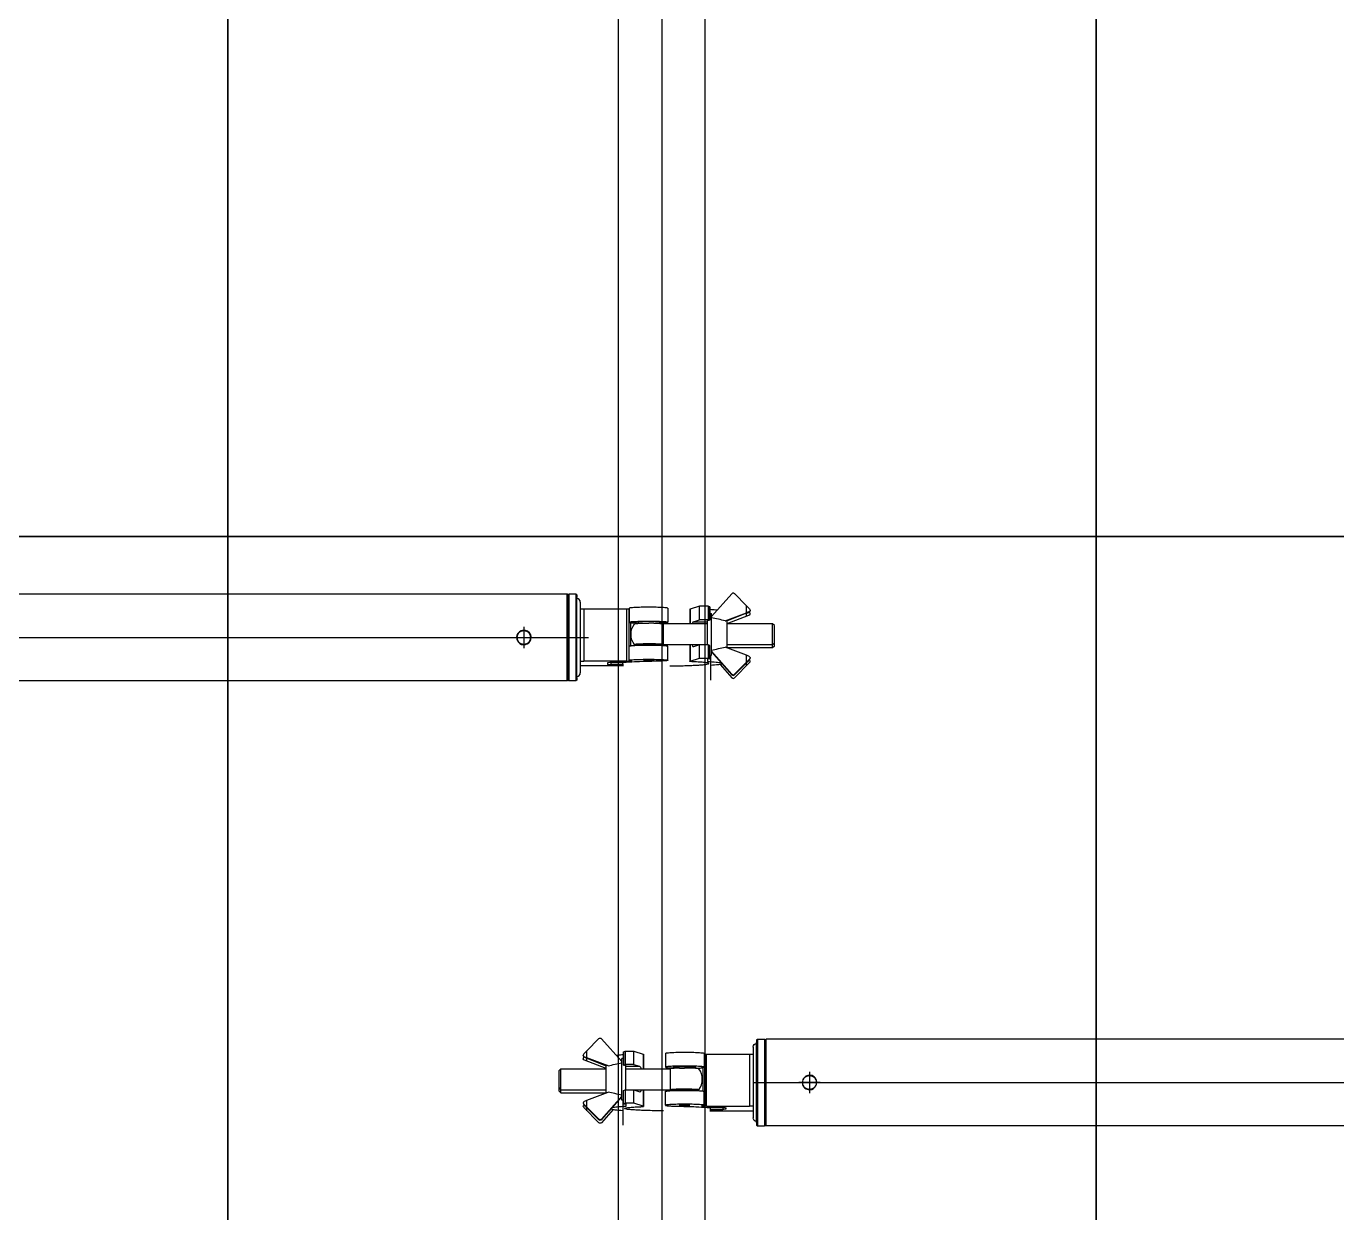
# Model space of a CAD drawing. Header units: millimetres. Extents: x -73584 to -37571, y -61249 to -50748.
# Drawn here: x -52900 to -52146, y -53250 to -52567 of the extents above; entities that cross this region are included whole.
import ezdxf

# ---------------------------------------------------------------- set-up
doc = ezdxf.new("R2010")
doc.units = ezdxf.units.MM
doc.header["$LTSCALE"] = 200
doc.linetypes.add('DOT_CENTER', pattern=[14, 12, -1, 0, -1])
doc.layers.add('1', color=7, linetype='Continuous')
doc.layers.add('DIM', color=3, linetype='Continuous')

# ---------------------------------------------------------------- blocks, each defined once
blk = doc.blocks.new('*U93')
at = {"layer": 'DIM', "color": 0}
blk.add_lwpolyline([(-250, -250), (250, -250), (250, 250), (-250, 250)], close=True, dxfattribs=at)
blk = doc.blocks.new('*U94')
at = {"layer": 'DIM', "color": 0, "linetype": 'ByBlock', "lineweight": -2, "transparency": 16777216}
for p in [(1500, 2500), (2000, 2500), (2500, 2500), (1500, 2000), (2000, 2000), (2500, 2000)]:
    blk.add_blockref('*U93', p, dxfattribs=at)
blk = doc.blocks.new('DOWEL-PIN_DIN-7_Ø5h8x12_ALUMINUM_2__25', base_point=(442.46, -45.51))
at = {"color": 7, "linetype": 'Continuous'}
for start, end in [(229.82739, 270.00001), (270, 310.17262)]:
    blk.add_arc((444.8, -41.88), 3.63, start, end, dxfattribs=at)
blk = doc.blocks.new('DOWEL-PIN_DIN-7_Ø5h8x12_ALUMINUM_4__26', base_point=(442.46, 5.31))
at = {"color": 7, "linetype": 'Continuous'}
for start, end in [(90.00001, 130.17176), (49.82824, 89.99999)]:
    blk.add_arc((444.8, 2.54), 3.63, start, end, dxfattribs=at)
blk = doc.blocks.new('DOWEL-PIN_DIN-7_Ø5h8x12_ALUMINUM__27', base_point=(-427.54, -45.51))
at = {"color": 7, "linetype": 'Continuous'}
for start, end in [(229.82825, 270), (270, 310.17175)]:
    blk.add_arc((-425.2, -41.88), 3.63, start, end, dxfattribs=at)
blk = doc.blocks.new('DOWEL-PIN_DIN-7_Ø5h8x12_ALUMINUM_3__28', base_point=(-427.54, 5.31))
at = {"color": 7, "linetype": 'Continuous'}
for start, end in [(90, 130.17176), (49.82825, 90)]:
    blk.add_arc((-425.2, 2.54), 3.63, start, end, dxfattribs=at)
blk = doc.blocks.new('23-D0473-A_TUBE-1m-Ø50xS4-LADDER_STACKING_Absen__29', base_point=(-453.2, -44.67))
at = {"color": 7, "linetype": 'Continuous'}
for p, q in [((-453.2, 5.33), (-427.7, 5.33)), ((-453.2, 5.33), (-453.2, 1.28)), ((-453.2, 1.28), (-453.2, -19.67)), ((-422.7, 5.33), (442.3, 5.33)), ((447.3, 5.33), (459.8, 5.33)), ((459.8, 5.33), (459.8, 1.95)), ((459.8, 1.95), (459.8, 1.28)), ((459.8, 1.28), (459.8, -2.37)), ((459.8, -10.37), (459.8, -11.27)), ((-453.2, -19.67), (-453.2, -40.62)), ((459.8, -28.07), (459.8, -28.97)), ((459.8, -36.97), (459.8, -40.62)), ((-453.2, -40.62), (-453.2, -44.67)), ((-453.2, -44.67), (-427.7, -44.67)), ((-422.7, -44.67), (442.3, -44.67)), ((447.3, -44.67), (459.8, -44.67)), ((459.8, -40.62), (459.8, -44.67))]:
    blk.add_line(p, q, dxfattribs=at)
for centre, start, end in [((-425.2, 30.33), 264.2893, 270), ((-425.2, 30.33), 270, 275.7107), ((444.8, 30.33), 264.2893, 270), ((444.8, 30.33), 270, 275.7107), ((-425.2, -69.67), 90, 95.7107), ((-425.2, -69.67), 84.2893, 90), ((444.81, -69.67), 90.01413, 95.72504), ((444.79, -69.67), 84.27496, 89.98586)]:
    blk.add_arc(centre, 25.12, start, end, dxfattribs=at)
blk = doc.blocks.new('23-D0472-A_BACK-LADDER_STACKING_Absen__30', base_point=(-490.2, -49.67))
at = {"color": 7, "linetype": 'Continuous'}
for p, q in [((-490.2, 9.33), (-489.2, 10.33)), ((-490.2, 9.33), (-490.2, -48.67)), ((-489.2, 10.33), (-454.2, 10.33)), ((-489.2, 10.33), (-489.2, -49.67)), ((-453.2, 9.33), (-454.2, 10.33)), ((-454.2, 10.33), (-454.2, -49.67)), ((-453.2, 9.33), (-453.2, 5.33)), ((-453.2, 5.33), (-453.2, 1.28)), ((-453.2, 1.28), (-453.2, -19.67)), ((-453.2, -19.67), (-453.2, -40.62)), ((-453.2, -40.62), (-453.2, -44.67)), ((-453.2, -44.67), (-453.2, -48.67)), ((-490.2, -48.67), (-489.2, -49.67)), ((-489.2, -49.67), (-454.2, -49.67)), ((-453.2, -48.67), (-454.2, -49.67))]:
    blk.add_line(p, q, dxfattribs=at)
at = {"layer": '1', "color": 1, "linetype": 'DOT_CENTER'}
blk.add_line((511.8, -19.67), (-492.2, -19.67), dxfattribs=at)
blk = doc.blocks.new('23-D0471-A_MALE-KINGPIN_STACKING_Absen__31', base_point=(459.8, -49.67))
at = {"color": 7, "linetype": 'Continuous'}
for p, q in [((459.8, 9.33), (460.8, 10.33)), ((459.8, 9.33), (459.8, 5.33)), ((508.8, 10.33), (460.8, 10.33)), ((460.8, 10.33), (460.8, 2.69)), ((509.8, 9.33), (508.8, 10.33)), ((508.8, 10.33), (508.8, -3.87)), ((509.8, 9.33), (509.8, -3.67)), ((459.8, 5.33), (459.8, 1.95)), ((459.8, 1.95), (459.8, 1.28)), ((459.8, 1.28), (459.8, -2.37)), ((460.8, 2.69), (460.8, -2.37)), ((509.8, -3.67), (509.8, -3.87)), ((526.71, -4.67), (557.12, -4.67)), ((568.3, -9.58), (562.12, -6.01)), ((459.8, -10.37), (459.8, -11.27)), ((460.8, -10.37), (460.8, -11.27)), ((508.8, -8.87), (508.8, -19.67)), ((509.8, -8.87), (509.8, -19.67)), ((569.8, -27.16), (569.8, -12.18)), ((508.8, -19.67), (508.8, -30.47)), ((509.8, -19.67), (509.8, -30.47)), ((459.8, -28.07), (459.8, -28.97)), ((460.8, -28.07), (460.8, -28.97)), ((568.3, -29.76), (562.12, -33.33)), ((459.8, -36.97), (459.8, -40.62)), ((460.8, -36.97), (460.8, -49.67)), ((508.8, -35.47), (508.8, -49.67)), ((509.8, -35.47), (509.8, -35.67)), ((509.8, -35.67), (509.8, -48.67)), ((526.71, -34.67), (557.12, -34.67)), ((459.8, -40.62), (459.8, -44.67)), ((459.8, -44.67), (459.8, -48.67)), ((459.8, -48.67), (460.8, -49.67)), ((508.8, -49.67), (460.8, -49.67)), ((509.8, -48.67), (508.8, -49.67))]:
    blk.add_line(p, q, dxfattribs=at)
at = {"color": 140, "linetype": 'Continuous'}
for p, q in [((557.12, -4.67), (557.12, -34.67)), ((562.12, -6.01), (562.12, -33.33)), ((510.8, -8.87), (510.8, -30.47)), ((568.3, -9.58), (568.3, -29.76))]:
    blk.add_line(p, q, dxfattribs=at)
at = {"color": 7, "linetype": 'Continuous'}
for centre, radius, start, end in [((510.8, -3.67), 1, 180, 191.53696), ((557.12, -14.67), 10, 60, 90), ((566.8, -12.18), 3, 0, 60), ((566.8, -27.16), 3, 300, 0), ((510.8, -35.67), 1, 168.46304, 180), ((557.12, -24.67), 10, 270, 300)]:
    blk.add_arc(centre, radius, start, end, dxfattribs=at)
at = {"layer": '1', "color": 1, "linetype": 'DOT_CENTER'}
blk.add_line((570.3, -19.67), (560.12, -19.67), dxfattribs=at)
blk = doc.blocks.new('PH_23_LADDER-1m-KOLOM_STACKING_Absen__32', base_point=(-490.2, -49.67))
for name, p in [('23-D0472-A_BACK-LADDER_STACKING_Absen__30', (-490.2, -49.67)), ('23-D0471-A_MALE-KINGPIN_STACKING_Absen__31', (459.8, -49.67)), ('23-D0473-A_TUBE-1m-Ø50xS4-LADDER_STACKING_Absen__29', (-453.2, -44.67)), ('DOWEL-PIN_DIN-7_Ø5h8x12_ALUMINUM_3__28', (-427.54, 5.31)), ('DOWEL-PIN_DIN-7_Ø5h8x12_ALUMINUM_4__26', (442.46, 5.31)), ('DOWEL-PIN_DIN-7_Ø5h8x12_ALUMINUM__27', (-427.54, -45.51)), ('DOWEL-PIN_DIN-7_Ø5h8x12_ALUMINUM_2__25', (442.46, -45.51))]:
    blk.add_blockref(name, p)
blk = doc.blocks.new('23-A0235-B_WELDING-ASSEMBLY_LADDER-1m_STACKING_Absen__41', base_point=(-490.2, -49.67))
blk.add_blockref('PH_23_LADDER-1m-KOLOM_STACKING_Absen__32', (-490.2, -49.67))
blk = doc.blocks.new('23-A0225-B_LADDER-1m_STACKING_Absen__66', base_point=(-490.2, -49.67))
blk.add_blockref('23-A0235-B_WELDING-ASSEMBLY_LADDER-1m_STACKING_Absen__41', (-490.2, -49.67))
blk = doc.blocks.new('DOWEL-PIN_DIN-7_Ø8h8x50_A4_STAINLESS-STEEL__26', base_point=(-38.35, -55.97))
at = {"color": 7, "linetype": 'Continuous'}
blk.add_circle((-34.35, -51.97), 4, dxfattribs=at)
at = {"layer": '1', "color": 1, "linetype": 'DOT_CENTER'}
for p, q in [((-28.35, -51.97), (-40.35, -51.97)), ((-34.35, -45.97), (-34.35, -57.97))]:
    blk.add_line(p, q, dxfattribs=at)
blk = doc.blocks.new('23-D0285-B_SCREW-BASE-BAR_CLAMP_Absen-M2_9_2__27', base_point=(-64.85, -60.47))
at = {"color": 7, "linetype": 'Continuous'}
for p, q in [((-64.85, -59.97), (-64.85, -43.97)), ((-64.35, -43.47), (-64.35, -60.47))]:
    blk.add_line(p, q, dxfattribs=at)
blk = doc.blocks.new('220830')
at = {"color": 7, "linetype": 'Continuous'}
for p, q in [((-42130.36, -52941.35), (-42130.36, -52896.52)), ((-42128.36, -52898.55), (-42128.36, -52939.35)), ((-42041.07, -52893.73), (-42052.77, -52906.9)), ((-42032.7, -52900.63), (-42039.61, -52893.69)), ((-42101.63, -52902.63), (-42126.36, -52902.63)), ((-42126.36, -52902.63), (-42126.36, -52932.59)), ((-42101.63, -52932.59), (-42101.63, -52902.63)), ((-42100.18, -52902.6), (-42100.36, -52902.61)), ((-42100.36, -52902.61), (-42100.36, -52932.57)), ((-42100.18, -52902.11), (-42100.18, -52910.09)), ((-42077.86, -52902.11), (-42077.86, -52910.09)), ((-42065.22, -52902.73), (-42065.22, -52911.08)), ((-42059.66, -52900.98), (-42065.15, -52902.69)), ((-42065.15, -52902.69), (-42065.15, -52911.08)), ((-42059.66, -52908.72), (-42059.66, -52900.98)), ((-42053.78, -52901.26), (-42054.69, -52900.98)), ((-42054.69, -52900.98), (-42054.69, -52908.72)), ((-42053.77, -52901.27), (-42053.78, -52901.26)), ((-42053.78, -52909), (-42053.78, -52901.26)), ((-42053.77, -52901.27), (-42053.77, -52909.01)), ((-42053.77, -52905.06), (-42052.77, -52905.06)), ((-42052.77, -52929.06), (-42052.77, -52905.06)), ((-42044.91, -52909.35), (-42032.7, -52904.68)), ((-42032.7, -52905), (-42043.77, -52909.26)), ((-42043.77, -52910.92), (-42031.21, -52906.1)), ((-42032.7, -52904.68), (-42032.7, -52900.63)), ((-42032.7, -52906.67), (-42032.7, -52905)), ((-42031.21, -52904.41), (-42031.21, -52904.13)), ((-42030.86, -52904.46), (-42031.02, -52904.3)), ((-42130.36, -52926.94), (-42130.36, -52910.94)), ((-42099.73, -52910.25), (-42099.73, -52910.57)), ((-42099.4, -52910.56), (-42099.4, -52923.86)), ((-42095.11, -52910.09), (-42095.11, -52910.79)), ((-42082.61, -52910.09), (-42082.61, -52911.08)), ((-42055.17, -52911.08), (-42080.55, -52911.08)), ((-42080.55, -52911.08), (-42080.55, -52923.08)), ((-42063.22, -52909.82), (-42059.66, -52908.72)), ((-42063.22, -52909.82), (-42055.17, -52909.82)), ((-42055.17, -52923.14), (-42055.17, -52909.06)), ((-42054.69, -52908.72), (-42053.78, -52909)), ((-42054.67, -52909.03), (-42054.27, -52909.03)), ((-42053.78, -52909), (-42053.77, -52909.01)), ((-42043.77, -52909.08), (-42043.79, -52909.07)), ((-42043.77, -52924.89), (-42043.77, -52909.08)), ((-42017.61, -52911.08), (-42043.77, -52911.08)), ((-42016.61, -52912.08), (-42017.61, -52911.08)), ((-42017.61, -52924.92), (-42017.61, -52911.08)), ((-42016.61, -52923.92), (-42016.61, -52912.08)), ((-42100.18, -52932.06), (-42100.18, -52924.07)), ((-42095.16, -52923.36), (-42095.14, -52923.36)), ((-42095.11, -52923.57), (-42095.11, -52923.07)), ((-42088.86, -52923.48), (-42089.01, -52923.48)), ((-42082.61, -52923.59), (-42082.61, -52923.07)), ((-42082.59, -52923.36), (-42082.57, -52923.36)), ((-42059.66, -52923.08), (-42080.55, -52923.08)), ((-42077.86, -52932.06), (-42077.86, -52924.07)), ((-42065.22, -52923.08), (-42065.22, -52932.69)), ((-42065.15, -52923.08), (-42065.15, -52932.65)), ((-42063.22, -52924.3), (-42063.28, -52924.31)), ((-42059.66, -52923.2), (-42063.22, -52924.3)), ((-42059.66, -52930.93), (-42059.66, -52923.2)), ((-42053.78, -52923.48), (-42054.69, -52923.2)), ((-42054.69, -52923.2), (-42054.69, -52930.93)), ((-42053.77, -52923.49), (-42053.78, -52923.48)), ((-42053.78, -52931.22), (-42053.78, -52923.48)), ((-42053.77, -52931.23), (-42053.77, -52923.49)), ((-42053.77, -52929.06), (-42052.77, -52929.06)), ((-42053.41, -52929.06), (-42053.41, -52943.47)), ((-42052.77, -52926.87), (-42041.07, -52940.07)), ((-42041.07, -52940.42), (-42052.77, -52927.25)), ((-42032.7, -52929.15), (-42044.91, -52924.45)), ((-42017.61, -52923.08), (-42043.77, -52923.08)), ((-42017.61, -52924.92), (-42043.69, -52924.92)), ((-42032.7, -52933.2), (-42032.7, -52929.15)), ((-42016.61, -52922.08), (-42017.61, -52923.08)), ((-42016.61, -52923.92), (-42017.61, -52924.92)), ((-42101.63, -52932.59), (-42126.36, -52932.59)), ((-42103.41, -52935.27), (-42126.36, -52935.27)), ((-42112.66, -52933.48), (-42112.66, -52934.38)), ((-42103.79, -52933.42), (-42110.86, -52933.42)), ((-42110.86, -52933.42), (-42110.86, -52934.44)), ((-42103.79, -52934.44), (-42110.86, -52934.44)), ((-42103.79, -52934.44), (-42103.79, -52933.42)), ((-42099.73, -52932.22), (-42099.73, -52932.54)), ((-42065.15, -52932.65), (-42059.66, -52930.93)), ((-42055.17, -52931.28), (-42055.17, -52932.73)), ((-42054.69, -52930.93), (-42053.78, -52931.22)), ((-42054.27, -52931.25), (-42054.67, -52931.25)), ((-42053.78, -52931.22), (-42053.77, -52931.23)), ((-42047.87, -52934.46), (-42041.07, -52942.12)), ((-42039.61, -52940.12), (-42032.7, -52933.2)), ((-42039.61, -52942.17), (-42030.86, -52933.38)), ((-42032.7, -52933.52), (-42039.61, -52940.46)), ((-42032.7, -52935.23), (-42032.7, -52933.52)), ((-42030.86, -52931.64), (-42030.86, -52931.39)), ((-42053.42, -52943.49), (-42053.41, -52943.47)), ((-42041.07, -52940.42), (-42041.07, -52940.07)), ((-42039.61, -52940.12), (-42039.61, -52940.46))]:
    blk.add_line(p, q, dxfattribs=at)
for centre, radius, start, end in [((-42130.36, -52898.52), 2, 0, 90), ((-42130.36, -52898.55), 2, 360, 90), ((-42040.32, -52894.4), 1, 44.88191, 138.29412), ((-42031.57, -52905.16), 1, 291, 44.89564), ((-42093.99, -53043.95), 133.51, 92.32351, 92.46449), ((-42088.81, -53054.97), 144.33, 88.89834, 90.02243), ((-42566.02, -55151.56), 2301.97, 76.91638, 77.11718), ((-42559.46, -50684.58), 2298.22, 282.73661, 282.93763), ((-42103.79, -52971.09), 36.65, 89.40499, 90.00183), ((-42087.47, -53224.08), 291.8, 92.40899, 92.53242), ((-42031.57, -52932.68), 1, 315.10436, 58.13171), ((-42130.36, -52939.35), 2, 270, 360), ((-42040.32, -52939.41), 1, 221.55947, 314.95883), ((-42040.32, -52939.75), 1, 221.70612, 315.11864), ((-42040.32, -52941.46), 1, 221.5632, 315.10354)]:
    blk.add_arc(centre, radius, start, end, dxfattribs=at)
for centre, major_axis, ratio, start_param, end_param in [((-42032.77, -52900.71), (-3, 3.01), 0.026738, -2.236429, -1.568916), ((-42032.77, -52904.87), (3, 1.15), 0.046746, 1.003924, 1.527887), ((-42032.77, -52904.87), (3, 1.15), 0.046746, -1.56381, -1.039847), ((-42063.22, -52917.06), (0.07, 7.25), 0.171979, 0.055295, 0.598513), ((-42063.22, -52917.06), (0.07, 7.25), 0.171979, -3.731382, -3.139956), ((-42032.77, -52929.28), (3, -1.15), 0.046746, 1.039847, 1.56381), ((-42032.77, -52933.44), (3, 3.01), 0.026738, 0.851507, 1.51902), ((-42032.77, -52933.44), (3, 3.01), 0.026738, -1.572677, -0.905164)]:
    blk.add_ellipse(centre, major_axis=major_axis, ratio=ratio, start_param=start_param, end_param=end_param, dxfattribs=at)
for points, knots in [([(-42126.36, -52902.63), (-42126.62, -52902.63), (-42127.07, -52902.65), (-42127.74, -52902.64), (-42128.06, -52902.72), (-42128.36, -52902.69), (-42128.36, -52902.74)], [0, 0, 0, 0, 0.381364, 0.704729, 0.92143, 1, 1, 1, 1]), ([(-42100.36, -52902.61), (-42100.46, -52902.61), (-42100.88, -52902.63), (-42101.3, -52902.63), (-42101.63, -52902.63)], [0, 0, 0, 0, 0.222897, 1, 1, 1, 1]), ([(-42077.86, -52902.11), (-42077.86, -52902.02), (-42078.28, -52901.96), (-42078.8, -52901.85), (-42079.88, -52901.76), (-42081.22, -52901.67), (-42082.9, -52901.6), (-42085.53, -52901.53), (-42089.02, -52901.49), (-42092.51, -52901.53), (-42095.14, -52901.6), (-42096.81, -52901.67), (-42098.16, -52901.76), (-42099.24, -52901.85), (-42099.76, -52901.96), (-42100.18, -52902.02), (-42100.18, -52902.11)], [0, 0, 0, 0, 0.01089, 0.039655, 0.085883, 0.147916, 0.223417, 0.309508, 0.499999, 0.690489, 0.776579, 0.85208, 0.914114, 0.960344, 0.989109, 1, 1, 1, 1]), ([(-42065.15, -52902.69), (-42065.17, -52902.7), (-42065.2, -52902.7), (-42065.22, -52902.73), (-42065.22, -52902.73)], [0, 0, 0, 0, 0.668731, 1, 1, 1, 1]), ([(-42054.69, -52900.98), (-42054.97, -52900.89), (-42055.81, -52900.91), (-42057.17, -52900.84), (-42058.54, -52900.91), (-42059.38, -52900.89), (-42059.66, -52900.98)], [0, 0, 0, 0, 0.173589, 0.5, 0.826411, 1, 1, 1, 1]), ([(-42049.48, -52903.22), (-42049.78, -52903.19), (-42051.18, -52903.04), (-42052.59, -52902.93), (-42053.7, -52902.86)], [0, 0, 0, 0, 0.213697, 1, 1, 1, 1]), ([(-42030.57, -52903.23), (-42030.57, -52903.34), (-42030.63, -52903.72), (-42030.95, -52904.04), (-42031.21, -52904.13)], [0, 0, 0, 0, 0.27982, 1, 1, 1, 1]), ([(-42031.21, -52904.41), (-42030.94, -52904.3), (-42030.63, -52903.95), (-42030.57, -52903.56), (-42030.57, -52903.45)], [0, 0, 0, 0, 0.72506, 1, 1, 1, 1]), ([(-42100.18, -52910.09), (-42100.18, -52910.01), (-42099.76, -52909.95), (-42099.24, -52909.83), (-42098.16, -52909.75), (-42096.81, -52909.66), (-42095.14, -52909.59), (-42092.51, -52909.52), (-42089.02, -52909.48), (-42085.53, -52909.52), (-42082.9, -52909.59), (-42081.22, -52909.66), (-42079.88, -52909.75), (-42078.8, -52909.83), (-42078.28, -52909.95), (-42077.86, -52910.01), (-42077.86, -52910.09)], [0, 0, 0, 0, 0.01089, 0.039655, 0.085883, 0.147916, 0.223417, 0.309508, 0.499999, 0.69049, 0.776579, 0.85208, 0.914114, 0.960344, 0.989109, 1, 1, 1, 1]), ([(-42098.92, -52910.37), (-42099.24, -52910.34), (-42099.66, -52910.29), (-42100.04, -52910.19), (-42100.18, -52910.13), (-42100.18, -52910.09)], [0, 0, 0, 0, 0.726743, 0.917671, 1, 1, 1, 1]), ([(-42099.73, -52910.57), (-42099.57, -52910.56), (-42099.3, -52910.55), (-42098.92, -52910.52), (-42098.74, -52910.49), (-42098.58, -52910.47), (-42098.58, -52910.44)], [0, 0, 0, 0, 0.416243, 0.730401, 0.927087, 1, 1, 1, 1]), ([(-42095.13, -52910.74), (-42095.53, -52910.73), (-42096.95, -52910.68), (-42098.38, -52910.62), (-42099.4, -52910.56)], [0, 0, 0, 0, 0.279129, 1, 1, 1, 1]), ([(-42098.58, -52910.44), (-42098.58, -52910.41), (-42098.76, -52910.4), (-42098.84, -52910.38), (-42098.92, -52910.37)], [0, 0, 0, 0, 0.269165, 1, 1, 1, 1]), ([(-42097.17, -52911.07), (-42097.12, -52911), (-42096.84, -52910.97), (-42096.36, -52910.88), (-42095.57, -52910.82), (-42094.55, -52910.75), (-42093.32, -52910.7), (-42091.4, -52910.65), (-42089.9, -52910.64), (-42088.86, -52910.64)], [0, 0, 0, 0, 0.027538, 0.089416, 0.184214, 0.308642, 0.458217, 0.627492, 1, 1, 1, 1]), ([(-42082.61, -52910.09), (-42082.61, -52910.04), (-42082.84, -52910), (-42083.14, -52909.94), (-42083.74, -52909.89), (-42084.5, -52909.84), (-42085.44, -52909.8), (-42086.91, -52909.76), (-42088.86, -52909.74), (-42090.82, -52909.76), (-42092.29, -52909.8), (-42093.23, -52909.84), (-42093.98, -52909.89), (-42094.59, -52909.94), (-42094.88, -52910), (-42095.11, -52910.04), (-42095.11, -52910.09)], [0, 0, 0, 0, 0.010891, 0.039657, 0.085886, 0.147917, 0.223414, 0.309502, 0.499995, 0.690486, 0.776575, 0.852075, 0.914109, 0.960341, 0.989109, 1, 1, 1, 1]), ([(-42086.03, -52910.66), (-42085.71, -52910.67), (-42084.55, -52910.7), (-42083.4, -52910.74), (-42082.57, -52910.79)], [0, 0, 0, 0, 0.280961, 1, 1, 1, 1]), ([(-42077.86, -52910.09), (-42077.86, -52910.13), (-42078, -52910.19), (-42078.22, -52910.25), (-42078.63, -52910.32), (-42079.43, -52910.41), (-42080.78, -52910.5), (-42081.94, -52910.56), (-42082.6, -52910.58)], [0, 0, 0, 0, 0.022368, 0.074252, 0.157616, 0.27178, 0.586117, 1, 1, 1, 1]), ([(-42082.57, -52910.79), (-42082.28, -52910.81), (-42081.79, -52910.85), (-42081.13, -52910.91), (-42080.8, -52910.98), (-42080.55, -52911.03), (-42080.55, -52911.08)], [0, 0, 0, 0, 0.420617, 0.732054, 0.9254, 1, 1, 1, 1]), ([(-42059.66, -52908.72), (-42059.38, -52908.63), (-42058.54, -52908.65), (-42057.17, -52908.58), (-42055.81, -52908.65), (-42054.97, -52908.63), (-42054.69, -52908.72)], [0, 0, 0, 0, 0.173589, 0.5, 0.826411, 1, 1, 1, 1]), ([(-42054.67, -52909.03), (-42054.79, -52909.03), (-42054.97, -52909.02), (-42055.1, -52909.06), (-42055.17, -52909.05), (-42055.17, -52909.06)], [0, 0, 0, 0, 0.704736, 0.921417, 1, 1, 1, 1]), ([(-42053.77, -52909.01), (-42053.77, -52909.02), (-42053.84, -52909.01), (-42053.98, -52909.04), (-42054.15, -52909.03), (-42054.27, -52909.03)], [0, 0, 0, 0, 0.078583, 0.295264, 1, 1, 1, 1]), ([(-42044.91, -52909.35), (-42044.67, -52909.27), (-42044.3, -52909.19), (-42043.92, -52909.04), (-42043.79, -52909.07)], [0, 0, 0, 0, 0.671777, 1, 1, 1, 1]), ([(-42089.01, -52923.48), (-42090.44, -52923.48), (-42092.51, -52923.49), (-42095.13, -52923.57), (-42096.81, -52923.64), (-42098.16, -52923.73), (-42099.24, -52923.81), (-42099.76, -52923.93), (-42100.18, -52923.99), (-42100.18, -52924.07)], [0, 0, 0, 0, 0.380945, 0.553125, 0.704134, 0.828211, 0.92068, 0.978218, 1, 1, 1, 1]), ([(-42088.86, -52922.62), (-42089.95, -52922.62), (-42091.94, -52922.64), (-42094.3, -52922.73), (-42095.77, -52922.8), (-42096.57, -52922.91), (-42096.9, -52922.92), (-42097.19, -52923.05), (-42097.17, -52923.08)], [0, 0, 0, 0, 0.3894, 0.716901, 0.840598, 0.930628, 0.983649, 1, 1, 1, 1]), ([(-42097.17, -52923.08), (-42097.13, -52923.13), (-42096.91, -52923.17), (-42096.53, -52923.25), (-42095.91, -52923.3), (-42095.43, -52923.34), (-42095.16, -52923.36)], [0, 0, 0, 0, 0.091561, 0.291336, 0.596792, 1, 1, 1, 1]), ([(-42082.61, -52923.07), (-42082.61, -52923.02), (-42082.84, -52922.98), (-42083.14, -52922.92), (-42083.74, -52922.87), (-42084.5, -52922.82), (-42085.44, -52922.78), (-42086.91, -52922.74), (-42088.86, -52922.72), (-42090.82, -52922.74), (-42092.29, -52922.78), (-42093.23, -52922.82), (-42093.98, -52922.87), (-42094.59, -52922.92), (-42094.88, -52922.98), (-42095.11, -52923.02), (-42095.11, -52923.07)], [0, 0, 0, 0, 0.010891, 0.039657, 0.085886, 0.147917, 0.223414, 0.309502, 0.499995, 0.690486, 0.776575, 0.852075, 0.914109, 0.960341, 0.989109, 1, 1, 1, 1]), ([(-42080.55, -52923.07), (-42080.55, -52923.01), (-42080.86, -52922.96), (-42081.25, -52922.87), (-42082.05, -52922.81), (-42083.06, -52922.74), (-42084.31, -52922.69), (-42086.26, -52922.64), (-42087.8, -52922.62), (-42088.86, -52922.62)], [0, 0, 0, 0, 0.021801, 0.079372, 0.171876, 0.295986, 0.447011, 0.619175, 1, 1, 1, 1]), ([(-42077.86, -52924.07), (-42077.86, -52923.99), (-42078.27, -52923.93), (-42078.78, -52923.82), (-42079.84, -52923.73), (-42081.17, -52923.64), (-42082.82, -52923.57), (-42085.41, -52923.5), (-42087.45, -52923.48), (-42088.86, -52923.48)], [0, 0, 0, 0, 0.021742, 0.079081, 0.171257, 0.29503, 0.445821, 0.617988, 1, 1, 1, 1]), ([(-42082.57, -52923.36), (-42082.28, -52923.34), (-42081.79, -52923.3), (-42081.13, -52923.24), (-42080.8, -52923.17), (-42080.55, -52923.12), (-42080.55, -52923.07)], [0, 0, 0, 0, 0.420617, 0.732054, 0.9254, 1, 1, 1, 1]), ([(-42054.69, -52923.2), (-42054.97, -52923.11), (-42055.81, -52923.13), (-42057.17, -52923.05), (-42058.54, -52923.13), (-42059.38, -52923.11), (-42059.66, -52923.2)], [0, 0, 0, 0, 0.173589, 0.5, 0.826411, 1, 1, 1, 1]), ([(-42128.36, -52932.7), (-42128.36, -52932.64), (-42128.06, -52932.68), (-42127.74, -52932.6), (-42127.07, -52932.6), (-42126.62, -52932.59), (-42126.36, -52932.59)], [0, 0, 0, 0, 0.078571, 0.295272, 0.618636, 1, 1, 1, 1]), ([(-42126.36, -52935.27), (-42126.62, -52935.27), (-42127.07, -52935.26), (-42127.74, -52935.27), (-42128.06, -52935.19), (-42128.36, -52935.22), (-42128.36, -52935.16)], [0, 0, 0, 0, 0.381364, 0.704729, 0.92143, 1, 1, 1, 1]), ([(-42110.86, -52933.42), (-42111.05, -52933.42), (-42111.65, -52933.43), (-42112.25, -52933.44), (-42112.66, -52933.48)], [0, 0, 0, 0, 0.306795, 1, 1, 1, 1]), ([(-42112.66, -52934.38), (-42112.56, -52934.39), (-42111.96, -52934.43), (-42111.36, -52934.44), (-42110.86, -52934.44)], [0, 0, 0, 0, 0.173169, 1, 1, 1, 1]), ([(-42101.98, -52933.36), (-42102.08, -52933.37), (-42102.69, -52933.41), (-42103.29, -52933.42), (-42103.79, -52933.42)], [0, 0, 0, 0, 0.171453, 1, 1, 1, 1]), ([(-42086.04, -52932.64), (-42089.19, -52932.69), (-42094.5, -52932.83), (-42099.82, -52933.11), (-42101.98, -52933.36)], [0, 0, 0, 0, 0.591636, 1, 1, 1, 1]), ([(-42101.63, -52932.59), (-42101.52, -52932.59), (-42101.09, -52932.59), (-42100.67, -52932.58), (-42100.36, -52932.57)], [0, 0, 0, 0, 0.269519, 1, 1, 1, 1]), ([(-42100.18, -52932.06), (-42100.18, -52931.98), (-42099.76, -52931.91), (-42099.24, -52931.8), (-42098.16, -52931.72), (-42096.81, -52931.63), (-42095.14, -52931.56), (-42092.51, -52931.48), (-42089.02, -52931.45), (-42085.53, -52931.48), (-42082.9, -52931.56), (-42081.22, -52931.63), (-42079.88, -52931.72), (-42078.8, -52931.8), (-42078.28, -52931.91), (-42077.86, -52931.98), (-42077.86, -52932.06)], [0, 0, 0, 0, 0.01089, 0.039655, 0.085883, 0.147916, 0.223417, 0.309508, 0.499999, 0.69049, 0.776579, 0.85208, 0.914114, 0.960344, 0.989109, 1, 1, 1, 1]), ([(-42098.92, -52932.34), (-42099.24, -52932.31), (-42099.66, -52932.25), (-42100.04, -52932.16), (-42100.18, -52932.1), (-42100.18, -52932.06)], [0, 0, 0, 0, 0.726743, 0.917671, 1, 1, 1, 1]), ([(-42099.73, -52932.54), (-42099.57, -52932.53), (-42099.3, -52932.52), (-42098.92, -52932.49), (-42098.74, -52932.45), (-42098.58, -52932.44), (-42098.58, -52932.41)], [0, 0, 0, 0, 0.416243, 0.730401, 0.927087, 1, 1, 1, 1]), ([(-42098.58, -52932.41), (-42098.58, -52932.38), (-42098.76, -52932.37), (-42098.84, -52932.35), (-42098.92, -52932.34)], [0, 0, 0, 0, 0.269165, 1, 1, 1, 1]), ([(-42085.86, -52932.05), (-42085.86, -52932.03), (-42085.97, -52932.01), (-42086.11, -52931.98), (-42086.4, -52931.96), (-42086.94, -52931.93), (-42087.77, -52931.9), (-42088.86, -52931.89), (-42089.95, -52931.9), (-42090.79, -52931.93), (-42091.32, -52931.96), (-42091.61, -52931.98), (-42091.75, -52932.01), (-42091.86, -52932.03), (-42091.86, -52932.05)], [0, 0, 0, 0, 0.010896, 0.039662, 0.085884, 0.14792, 0.309495, 0.499986, 0.690479, 0.852064, 0.914107, 0.960334, 0.989104, 1, 1, 1, 1]), ([(-42091.86, -52932.05), (-42091.86, -52932.08), (-42091.75, -52932.09), (-42091.61, -52932.12), (-42091.32, -52932.15), (-42090.79, -52932.18), (-42089.95, -52932.21), (-42088.86, -52932.22), (-42087.77, -52932.21), (-42086.94, -52932.18), (-42086.4, -52932.15), (-42086.11, -52932.12), (-42085.97, -52932.09), (-42085.86, -52932.08), (-42085.86, -52932.05)], [0, 0, 0, 0, 0.010896, 0.039662, 0.085884, 0.14792, 0.309495, 0.499986, 0.690479, 0.852064, 0.914107, 0.960334, 0.989104, 1, 1, 1, 1]), ([(-42077.86, -52932.06), (-42077.86, -52932.12), (-42078.14, -52932.19), (-42078.51, -52932.27), (-42079.26, -52932.36), (-42080.21, -52932.43), (-42081.42, -52932.5), (-42083.38, -52932.59), (-42084.95, -52932.62), (-42086.04, -52932.64)], [0, 0, 0, 0, 0.021399, 0.075768, 0.163459, 0.282467, 0.429776, 0.60154, 1, 1, 1, 1]), ([(-42076.86, -52935.26), (-42073.94, -52935.25), (-42069.72, -52935.19), (-42064.37, -52935.01), (-42061.03, -52934.85), (-42058.3, -52934.66), (-42056.3, -52934.47), (-42055.06, -52934.26), (-42054.53, -52934.1), (-42054.36, -52933.98), (-42054.36, -52933.93)], [0, 0, 0, 0, 0.387781, 0.559743, 0.709205, 0.831188, 0.921676, 0.977879, 0.992835, 1, 1, 1, 1]), ([(-42065.22, -52932.69), (-42065.22, -52932.68), (-42065.2, -52932.66), (-42065.17, -52932.65), (-42065.15, -52932.65)], [0, 0, 0, 0, 0.331269, 1, 1, 1, 1]), ([(-42065.1, -52932.75), (-42065.13, -52932.74), (-42065.17, -52932.73), (-42065.22, -52932.71), (-42065.22, -52932.69)], [0, 0, 0, 0, 0.692179, 1, 1, 1, 1]), ([(-42063.41, -52932.9), (-42063.6, -52932.89), (-42064.17, -52932.85), (-42064.74, -52932.84), (-42065.1, -52932.75)], [0, 0, 0, 0, 0.347084, 1, 1, 1, 1]), ([(-42054.36, -52933.93), (-42054.36, -52933.86), (-42054.61, -52933.72), (-42055.04, -52933.62), (-42055.8, -52933.47), (-42057.34, -52933.28), (-42059.91, -52933.07), (-42062.14, -52932.95), (-42063.41, -52932.9)], [0, 0, 0, 0, 0.022958, 0.074551, 0.15718, 0.27043, 0.583676, 1, 1, 1, 1]), ([(-42059.66, -52930.93), (-42059.38, -52930.85), (-42058.54, -52930.87), (-42057.17, -52930.79), (-42055.81, -52930.87), (-42054.97, -52930.85), (-42054.69, -52930.93)], [0, 0, 0, 0, 0.173589, 0.5, 0.826411, 1, 1, 1, 1]), ([(-42054.67, -52931.25), (-42054.79, -52931.25), (-42054.97, -52931.24), (-42055.1, -52931.27), (-42055.17, -52931.27), (-42055.17, -52931.28)], [0, 0, 0, 0, 0.704736, 0.921417, 1, 1, 1, 1]), ([(-42055.17, -52932.73), (-42053.47, -52932.83), (-42050.76, -52933.03), (-42048.05, -52933.32), (-42047.07, -52933.57)], [0, 0, 0, 0, 0.629262, 1, 1, 1, 1]), ([(-42053.77, -52931.23), (-42053.77, -52931.24), (-42053.84, -52931.23), (-42053.98, -52931.26), (-42054.15, -52931.25), (-42054.27, -52931.25)], [0, 0, 0, 0, 0.078583, 0.295264, 1, 1, 1, 1]), ([(-42046.58, -52934.13), (-42046.84, -52934.25), (-42047.6, -52934.42), (-42049.84, -52934.77), (-42051.84, -52934.92), (-42053.35, -52935.02)], [0, 0, 0, 0, 0.125593, 0.336292, 1, 1, 1, 1]), ([(-42031.21, -52929.74), (-42030.94, -52929.85), (-42030.63, -52930.2), (-42030.57, -52930.59), (-42030.57, -52930.7)], [0, 0, 0, 0, 0.72506, 1, 1, 1, 1])]:
    blk.add_open_spline(points, degree=3, knots=knots, dxfattribs=at)
for points in [[(-42030.86, -52902.51), (-42030.68, -52902.7), (-42030.57, -52902.97), (-42030.57, -52903.23)], [(-42099.11, -52917.08), (-42099.11, -52914.97), (-42098.4, -52912.77), (-42097.17, -52911.07)], [(-42097.17, -52923.08), (-42098.4, -52921.38), (-42099.11, -52919.18), (-42099.11, -52917.08)], [(-42030.57, -52930.7), (-42030.57, -52930.95), (-42030.68, -52931.22), (-42030.86, -52931.39)], [(-42030.57, -52930.92), (-42030.57, -52931.18), (-42030.68, -52931.45), (-42030.86, -52931.64)]]:
    blk.add_open_spline(points, degree=3, dxfattribs=at)
blk = doc.blocks.new('8860')
at = {"color": 7, "linetype": 'Continuous'}
for p, q in [((-43032.36, -52894.44), (-43031.86, -52893.94)), ((-43032.36, -52894.44), (-43032.36, -52895.94)), ((-43032.36, -52910.94), (-43032.36, -52895.94)), ((-43031.86, -52893.94), (-43031.86, -52910.44)), ((-43031.86, -52893.94), (-43027.86, -52893.94)), ((-43027.36, -52894.44), (-43027.86, -52893.94)), ((-43027.86, -52893.94), (-43027.86, -52943.94)), ((-43027.36, -52894.44), (-43026.86, -52893.94)), ((-43027.36, -52897.99), (-43027.36, -52894.44)), ((-43027.36, -52897.99), (-43027.36, -52894.44)), ((-43027.36, -52939.89), (-43027.36, -52897.99)), ((-43027.36, -52939.89), (-43027.36, -52897.99)), ((-43026.86, -52943.94), (-43026.86, -52893.94)), ((-42135.86, -52893.94), (-43026.86, -52893.94)), ((-42135.86, -52943.94), (-42135.86, -52893.94)), ((-42135.36, -52894.44), (-42135.86, -52893.94)), ((-42135.36, -52894.44), (-42134.86, -52893.94)), ((-42135.36, -52897.99), (-42135.36, -52894.44)), ((-42135.36, -52897.99), (-42135.36, -52894.44)), ((-42135.36, -52939.89), (-42135.36, -52897.99)), ((-42135.36, -52939.89), (-42135.36, -52897.99)), ((-42130.86, -52893.94), (-42134.86, -52893.94)), ((-42134.86, -52893.94), (-42134.86, -52943.94)), ((-42130.36, -52894.44), (-42130.86, -52893.94)), ((-42130.86, -52893.94), (-42130.86, -52910.44)), ((-42130.36, -52894.44), (-42130.36, -52895.94)), ((-42130.36, -52910.94), (-42130.36, -52895.94)), ((-43032.36, -52926.94), (-43032.36, -52910.94)), ((-43031.86, -52910.44), (-43031.86, -52927.44)), ((-42130.86, -52910.44), (-42130.86, -52927.44)), ((-43032.36, -52941.94), (-43032.36, -52926.94)), ((-43031.86, -52927.44), (-43031.86, -52943.94)), ((-42130.86, -52927.44), (-42130.86, -52943.94)), ((-42130.36, -52941.94), (-42130.36, -52926.94)), ((-43032.36, -52941.94), (-43032.36, -52943.44)), ((-43032.36, -52943.44), (-43031.86, -52943.94)), ((-43031.86, -52943.94), (-43027.86, -52943.94)), ((-43027.36, -52943.44), (-43027.86, -52943.94)), ((-43027.36, -52943.44), (-43027.36, -52939.89)), ((-43027.36, -52943.44), (-43027.36, -52939.89)), ((-43027.36, -52943.44), (-43026.86, -52943.94)), ((-42135.86, -52943.94), (-43026.86, -52943.94)), ((-42135.36, -52943.44), (-42135.86, -52943.94)), ((-42135.36, -52943.44), (-42135.36, -52939.89)), ((-42135.36, -52943.44), (-42135.36, -52939.89)), ((-42135.36, -52943.44), (-42134.86, -52943.94)), ((-42130.86, -52943.94), (-42134.86, -52943.94)), ((-42130.36, -52943.44), (-42130.86, -52943.94)), ((-42130.36, -52941.94), (-42130.36, -52943.44))]:
    blk.add_line(p, q, dxfattribs=at)
for centre in [(-43001.86, -52918.94), (-43001.86, -52918.94), (-42160.86, -52918.94), (-42160.86, -52918.94)]:
    blk.add_circle(centre, 4, dxfattribs=at)
for centre, start, end in [((-43001.86, -52918.94), 138.93745, 180), ((-43001.86, -52918.94), 138.93745, 180), ((-43001.86, -52918.94), 180, 304.69428), ((-43001.86, -52918.94), 0, 138.93745), ((-43001.86, -52918.94), 304.69428, 0), ((-43001.86, -52918.94), 304.69428, 0), ((-42160.86, -52918.94), 41.06255, 180), ((-42160.86, -52918.94), 180, 235.30572), ((-42160.86, -52918.94), 180, 235.30572), ((-42160.86, -52918.94), 235.30572, 0), ((-42160.86, -52918.94), 0, 41.06255), ((-42160.86, -52918.94), 0, 41.06255)]:
    blk.add_arc(centre, 4.2, start, end, dxfattribs=at)
at = {"layer": '1', "color": 1, "linetype": 'DOT_CENTER'}
for p, q in [((-43001.86, -52912.74), (-43001.86, -52925.14)), ((-42160.86, -52912.74), (-42160.86, -52925.14)), ((-43034.36, -52918.94), (-42123.61, -52918.94)), ((-42995.66, -52918.94), (-43008.06, -52918.94)), ((-42167.06, -52918.94), (-42154.66, -52918.94))]:
    blk.add_line(p, q, dxfattribs=at)
for name, p in [('23-D0285-B_SCREW-BASE-BAR_CLAMP_Absen-M2_9_2__27', (-43032.36, -52927.44)), ('DOWEL-PIN_DIN-7_Ø8h8x50_A4_STAINLESS-STEEL__26', (-43005.86, -52922.94))]:
    blk.add_blockref(name, p)
at = {"xscale": -1, "rotation": 1.137242300330854e-08}
for name, p in [('DOWEL-PIN_DIN-7_Ø8h8x50_A4_STAINLESS-STEEL__26', (-42156.86, -52922.94)), ('23-D0285-B_SCREW-BASE-BAR_CLAMP_Absen-M2_9_2__27', (-42130.36, -52927.44))]:
    blk.add_blockref(name, p, dxfattribs=at)
at = {"layer": 'DIM', "color": 3, "xscale": -1}
blk.add_blockref('220830', (-85162.72, 0), dxfattribs=at)
at = {"layer": 'DIM', "color": 3}
blk.add_blockref('220830', (0, 0), dxfattribs=at)

msp = doc.modelspace()

# ---------------------------------------------------------------- block references
at = {"rotation": 90}
msp.add_blockref('23-A0225-B_LADDER-1m_STACKING_Absen__66', (-52504.278, -53360.758), dxfattribs=at)
at = {"layer": 'DIM', "color": 0}
msp.add_blockref('*U94', (-54534.278, -55110.758), dxfattribs=at)
at = {"layer": 'DIM', "color": 3}
for p in [(-10452.916, 0), (-9447.411, -256.237)]:
    msp.add_blockref('8860', p, dxfattribs=at)

doc.saveas('drawing.dxf')
